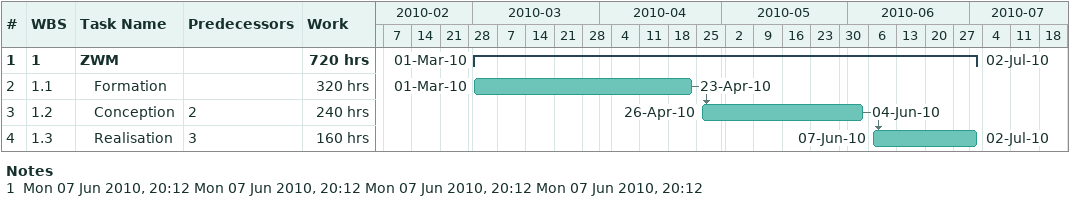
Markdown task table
| ID | WBS | Task | Start | Finish | Predecessors | Work (h) |
|---|---|---|---|---|---|---|
| 1 | 1 | **ZWM** | 2010-03-01 | 2010-07-02 |  | 720 |
| 2 | 1.1 | Formation | 2010-03-01 | 2010-04-23 |  | 320 |
| 3 | 1.2 | Conception | 2010-04-26 | 2010-06-04 | 2 | 240 |
| 4 | 1.3 | Realisation | 2010-06-07 | 2010-07-02 | 3 | 160 |

Notes
- 1: Mon 07 Jun 2010, 20:12 Mon 07 Jun 2010, 20:12 Mon 07 Jun 2010, 20:12 Mon 07 Jun 2010, 20:12
